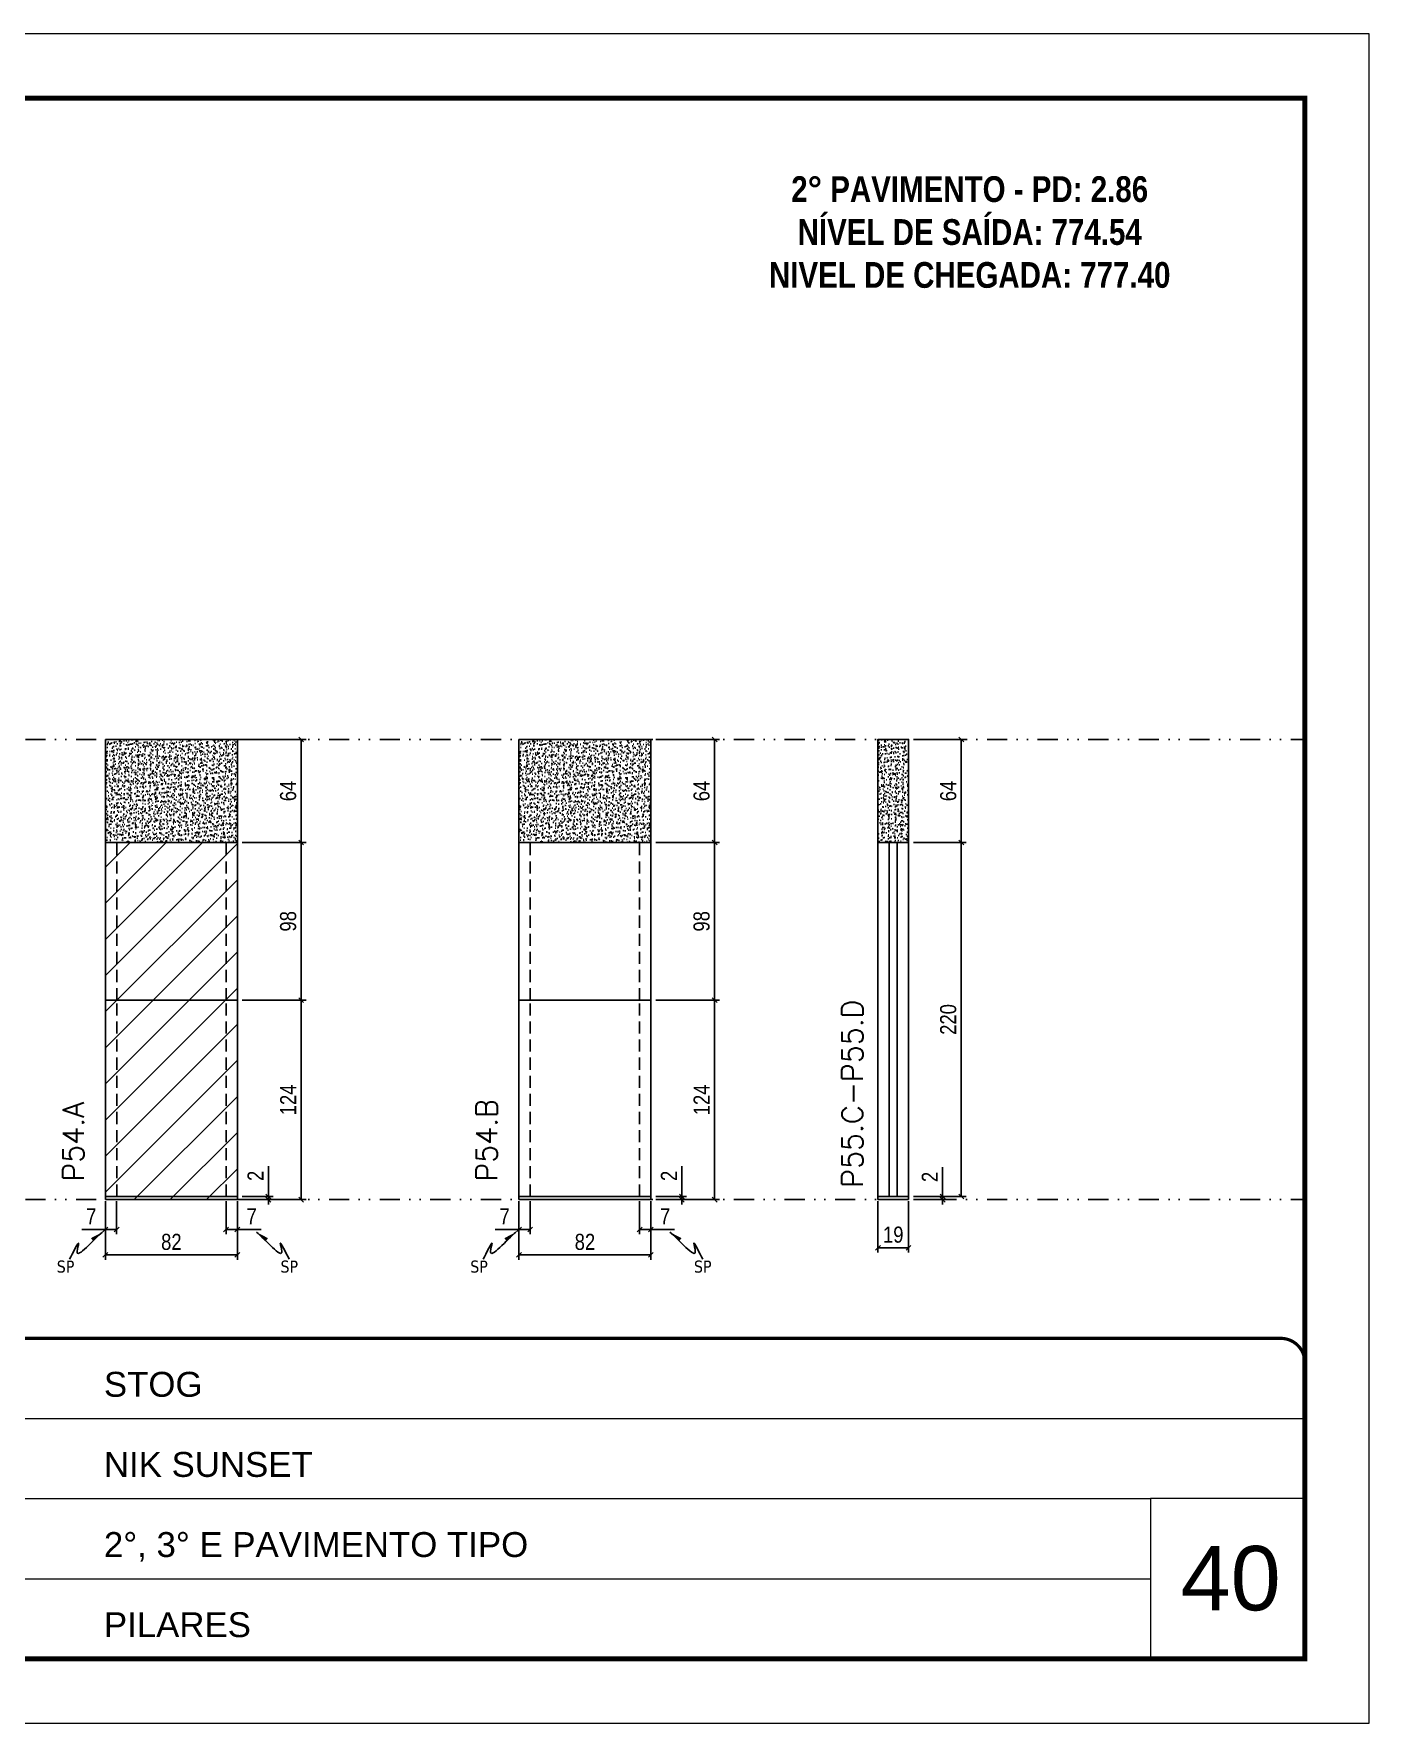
# Model space of a CAD drawing. Extents: x 808 to 7089, y -98 to 17032.
# Drawn here: x 6218 to 7048, y 5645 to 6695 of the extents above; entities that cross this region are included whole.
import ezdxf

# ---------------------------------------------------------------- set-up
doc = ezdxf.new("R2010")
doc.units = 0
for name, pattern in [('CONTINUO', [0]), ('DASHED', [0.75, 0.5, -0.25]), ('DIVIDE2', [0.625, 0.25, -0.125, 0, -0.125, 0, -0.125]), ('HIDDEN', [0.375, 0.25, -0.125])]:
    doc.linetypes.add(name, pattern=pattern)
for name, color, linetype, lineweight in [('CARIMBO', 255, 'Continuous', 9), ('Folhas', 255, 'Continuous', 9), ('REAPROVEITAMENTO', 251, 'Continuous', 9), ('SARRAFO DE PRESSAO', 251, 'DASHED', 9), ('Texto Seção', 7, 'Continuous', 15)]:
    doc.layers.add(name, color=color, linetype=linetype, lineweight=lineweight)
for name, color, linetype in [('COTA', 241, 'Continuous'), ('NOMENCLATURA', 7, 'Continuous'), ('Nível', 160, 'Continuous'), ('Painéis', 200, 'Continuous'), ('SARR_2.2x7', 40, 'Continuous'), ('Sarrafo de Pressão', 42, 'HIDDEN'), ('texto', 7, 'Continuous')]:
    doc.layers.add(name, color=color, linetype=linetype)
doc.styles.add('ARIAL', font='arial.ttf')
doc.styles.add('COTA TECNICA', font='techl___.ttf', dxfattribs={"height": 10})
doc.styles.add('COTA TECNICA-50', font='techl___.ttf', dxfattribs={"height": 10})
doc.styles.add('REGUA-120', font='ROMANS.shx', dxfattribs={"height": 15})
doc.styles.add('ROMANC', font='techb___.ttf', dxfattribs={"height": 2.5})
doc.styles.get("Standard").update_dxf_attribs({"font": 'arial.ttf'})
doc.dimstyles.new('COTA PAINEL-50', dxfattribs={"dimtxt": 10, "dimasz": 3, "dimexe": 3, "dimexo": 3, "dimgap": 3, "dimtad": 1, "dimdec": 1, "dimzin": 12, "dimdsep": 46, "dimtxsty": 'COTA TECNICA-50', "dimblk1": 'OBLIQUE', "dimblk2": 'OBLIQUE', "dimsah": 1, "dimcen": 0.9, "dimclrd": 4, "dimclre": 4, "dimclrt": 240, "dimadec": 1, "dimazin": 3, "dimtfac": 1, "dimtdec": 1, "dimtmove": 0, "dimatfit": 3, "dimfxl": 1, "dimtolj": 1, "dimtzin": 12, "dimarcsym": 0})
doc.dimstyles.new('PAINEL', dxfattribs={"dimtxt": 10, "dimasz": 3, "dimexe": 3, "dimexo": 3, "dimgap": 3, "dimtad": 1, "dimdec": 1, "dimzin": 12, "dimdsep": 46, "dimtxsty": 'COTA TECNICA', "dimblk1": 'OBLIQUE', "dimblk2": 'OBLIQUE', "dimsah": 1, "dimcen": 0.9, "dimclrd": 4, "dimclre": 4, "dimclrt": 240, "dimadec": 1, "dimazin": 3, "dimtfac": 1, "dimtdec": 1, "dimtmove": 0, "dimatfit": 3, "dimfxl": 1, "dimtolj": 1, "dimtzin": 12, "dimarcsym": 0})
doc.dimstyles.get("Standard").update_dxf_attribs({"dimtxt": 0.18, "dimasz": 0.18, "dimexe": 0.18, "dimexo": 0.0625, "dimgap": 0.09, "dimtad": 0, "dimtih": 1, "dimtoh": 1, "dimdec": 4, "dimzin": 0, "dimdsep": 46, "dimtxsty": 'Standard', "dimcen": 0.09, "dimadec": 0, "dimazin": 0, "dimtfac": 1, "dimtdec": 4, "dimtofl": 0, "dimtmove": 0, "dimatfit": 3, "dimfxl": 1, "dimtolj": 1, "dimtzin": 0, "dimarcsym": 0})

# ---------------------------------------------------------------- blocks, each defined once
blk = doc.blocks.new('9999999999')
at = {"color": 30, "linetype": 'CONTINUO'}
for p, q in [((98564.6, 34379.6), (99584, 34379.6)), ((98564.6, 34329.8), (99488, 34329.8)), ((99584, 34329.8), (99488, 34329.8)), ((99488, 34329.8), (99488, 34230.2)), ((98564.6, 34280), (99488, 34280))]:
    blk.add_line(p, q, dxfattribs=at)
at = {"color": 30, "linetype": 'CONTINUO', "const_width": 2}
blk.add_lwpolyline([(99584, 34230.2), (99584, 34414.4, 0.414214), (99569, 34429.4), (98229, 34429.4, 0.414214), (98214, 34414.4), (98214, 34245.2, 0.414214), (98229, 34230.2), (99584, 34230.2)], format="xyb", dxfattribs=at)
at = {"layer": 'Folhas'}
blk.add_lwpolyline([(98139, 34190.2), (99624, 34190.2), (99624, 35240.2), (98139, 35240.2)], close=True, dxfattribs=at)
at = {"layer": 'Folhas', "color": 30, "const_width": 3}
blk.add_lwpolyline([(98214, 34230.2), (99584, 34230.2), (99584, 35200.2), (98214, 35200.2)], close=True, dxfattribs=at)
at = {"color": 7, "linetype": 'Continuous', "ltscale": 5, "style": 'ARIAL'}
for s, height, p in [('STOG', 15.48, (98837.7, 34393.1)), ('NIK SUNSET', 15.48, (98837.7, 34343.3)), ('2°, 3° E PAVIMENTO TIPO', 15.483, (98837.7, 34293.5)), ('PILARES', 15.48, (98837.7, 34243.7))]:
    blk.add_text(s, height=height, dxfattribs=at).set_placement(p)
blk = doc.blocks.new('_Oblique')
at = {"color": 0, "linetype": 'ByBlock', "lineweight": -2}
blk.add_line((-0.5, -0.5), (0.5, 0.5), dxfattribs=at)
blk = doc.blocks.new('*D602')
at = {"layer": 'COTA', "color": 4, "lineweight": -2, "transparency": 16777216}
for p, q in [((6262.8, 5969.7), (6262.8, 5933.4)), ((6344.8, 5969.7), (6344.8, 5933.4)), ((6344.8, 5936.4), (6262.8, 5936.4))]:
    blk.add_line(p, q, dxfattribs=at)
at = {"layer": 'Defpoints', "color": 0, "transparency": 16777216}
for p in [(6262.8, 5972.7), (6344.8, 5972.7), (6262.8, 5936.4)]:
    blk.add_point(p, dxfattribs=at)
at = {"layer": 'COTA', "color": 4, "lineweight": -2, "transparency": 16777216, "xscale": 3, "yscale": 3, "zscale": 3, "rotation": 180}
blk.add_blockref('_Oblique', (6262.8, 5936.4), dxfattribs=at)
at = {"layer": 'COTA', "color": 4, "lineweight": -2, "transparency": 16777216, "xscale": 3, "yscale": 3, "zscale": 3}
blk.add_blockref('_Oblique', (6344.8, 5936.4), dxfattribs=at)
at = {"layer": 'COTA', "color": 240, "transparency": 16777216, "insert": (6303.8, 5944.4), "char_height": 10, "attachment_point": 5, "style": 'COTA TECNICA'}
blk.add_mtext('\\A1;82', dxfattribs=at)
blk = doc.blocks.new('*D603')
at = {"layer": 'COTA', "color": 4, "lineweight": -2, "transparency": 16777216}
for p, q in [((6337.8, 5969.7), (6337.8, 5949.2)), ((6344.8, 5967.7), (6344.8, 5949.2)), ((6337.8, 5952.2), (6344.8, 5952.2)), ((6344.8, 5952.2), (6359.6, 5952.2))]:
    blk.add_line(p, q, dxfattribs=at)
at = {"layer": 'Defpoints', "color": 0, "transparency": 16777216}
for p in [(6337.8, 5972.7), (6344.8, 5970.7), (6344.8, 5952.2)]:
    blk.add_point(p, dxfattribs=at)
at = {"layer": 'COTA', "color": 4, "lineweight": -2, "transparency": 16777216, "xscale": 3, "yscale": 3, "zscale": 3, "rotation": 180}
blk.add_blockref('_Oblique', (6337.8, 5952.2), dxfattribs=at)
at = {"layer": 'COTA', "color": 4, "lineweight": -2, "transparency": 16777216, "xscale": 3, "yscale": 3, "zscale": 3}
blk.add_blockref('_Oblique', (6344.8, 5952.2), dxfattribs=at)
at = {"layer": 'COTA', "color": 240, "transparency": 16777216, "insert": (6353.7, 5960.3), "char_height": 10, "attachment_point": 5, "style": 'COTA TECNICA-50'}
blk.add_mtext('\\A1;7', dxfattribs=at)
blk = doc.blocks.new('*D604')
at = {"layer": 'COTA', "color": 4, "lineweight": -2, "transparency": 16777216}
for p, q in [((6262.8, 5967.7), (6262.8, 5949.2)), ((6269.8, 5969.7), (6269.8, 5949.2)), ((6262.8, 5952.2), (6248.1, 5952.2)), ((6269.8, 5952.2), (6262.8, 5952.2))]:
    blk.add_line(p, q, dxfattribs=at)
at = {"layer": 'Defpoints', "color": 0, "transparency": 16777216}
for p in [(6262.8, 5970.7), (6269.8, 5972.7), (6262.8, 5952.2)]:
    blk.add_point(p, dxfattribs=at)
at = {"layer": 'COTA', "color": 4, "lineweight": -2, "transparency": 16777216, "xscale": 3, "yscale": 3, "zscale": 3, "rotation": 180}
blk.add_blockref('_Oblique', (6262.8, 5952.2), dxfattribs=at)
at = {"layer": 'COTA', "color": 4, "lineweight": -2, "transparency": 16777216, "xscale": 3, "yscale": 3, "zscale": 3}
blk.add_blockref('_Oblique', (6269.8, 5952.2), dxfattribs=at)
at = {"layer": 'COTA', "color": 240, "transparency": 16777216, "insert": (6254, 5960.3), "char_height": 10, "attachment_point": 5, "style": 'COTA TECNICA-50'}
blk.add_mtext('\\A1;7', dxfattribs=at)
blk = doc.blocks.new('*D605')
at = {"layer": 'COTA', "color": 4, "linetype": 'ByBlock', "lineweight": -2, "transparency": 16777216}
for p, q in [((6347.8, 6094.7), (6387.5, 6094.7)), ((6384.5, 5970.7), (6384.5, 6094.7)), ((6347.8, 5970.7), (6387.5, 5970.7))]:
    blk.add_line(p, q, dxfattribs=at)
at = {"layer": 'Defpoints', "color": 0, "linetype": 'ByBlock', "transparency": 16777216}
for p in [(6344.8, 6094.7), (6384.5, 6094.7), (6344.8, 5970.7)]:
    blk.add_point(p, dxfattribs=at)
at = {"layer": 'COTA', "color": 4, "linetype": 'ByBlock', "lineweight": -2, "transparency": 16777216, "xscale": 3, "yscale": 3, "zscale": 3}
for p, rotation in [((6384.5, 6094.7), 90), ((6384.5, 5970.7), 270)]:
    blk.add_blockref('_Oblique', p, dxfattribs=dict(at, rotation=rotation))
at = {"layer": 'COTA', "color": 240, "linetype": 'ByBlock', "transparency": 16777216, "insert": (6376.4, 6032.7), "char_height": 10, "attachment_point": 5, "rotation": 90, "style": 'COTA TECNICA'}
blk.add_mtext('\\A1;124', dxfattribs=at)
blk = doc.blocks.new('*D606')
at = {"layer": 'COTA', "color": 4, "lineweight": -2, "transparency": 16777216}
for p, q in [((6364.1, 5972.7), (6364.1, 5991.5)), ((6347.8, 5972.7), (6367.1, 5972.7)), ((6347.8, 5970.7), (6367.1, 5970.7)), ((6364.1, 5970.7), (6364.1, 5972.7)), ((6364.1, 5970.7), (6364.1, 5967.7))]:
    blk.add_line(p, q, dxfattribs=at)
at = {"layer": 'Defpoints', "color": 0, "transparency": 16777216}
for p in [(6344.8, 5972.7), (6344.8, 5970.7), (6364.1, 5970.7)]:
    blk.add_point(p, dxfattribs=at)
at = {"layer": 'COTA', "color": 4, "lineweight": -2, "transparency": 16777216, "xscale": 3, "yscale": 3, "zscale": 3}
for p, rotation in [((6364.1, 5972.7), 270), ((6364.1, 5970.7), 90)]:
    blk.add_blockref('_Oblique', p, dxfattribs=dict(at, rotation=rotation))
at = {"layer": 'COTA', "color": 240, "transparency": 16777216, "insert": (6356.1, 5985.5), "char_height": 10, "attachment_point": 5, "rotation": 90, "style": 'COTA TECNICA-50'}
blk.add_mtext('\\A1;2', dxfattribs=at)
blk = doc.blocks.new('*D607')
at = {"layer": 'COTA', "color": 4, "linetype": 'ByBlock', "lineweight": -2, "transparency": 16777216}
for p, q in [((6347.8, 6094.7), (6387.5, 6094.7)), ((6384.5, 5970.7), (6384.5, 6094.7)), ((6347.8, 5970.7), (6387.5, 5970.7))]:
    blk.add_line(p, q, dxfattribs=at)
at = {"layer": 'Defpoints', "color": 0, "linetype": 'ByBlock', "transparency": 16777216}
for p in [(6344.8, 6094.7), (6384.5, 6094.7), (6344.8, 5970.7)]:
    blk.add_point(p, dxfattribs=at)
at = {"layer": 'COTA', "color": 4, "linetype": 'ByBlock', "lineweight": -2, "transparency": 16777216, "xscale": 3, "yscale": 3, "zscale": 3}
for p, rotation in [((6384.5, 6094.7), 90), ((6384.5, 5970.7), 270)]:
    blk.add_blockref('_Oblique', p, dxfattribs=dict(at, rotation=rotation))
at = {"layer": 'COTA', "color": 240, "linetype": 'ByBlock', "transparency": 16777216, "insert": (6376.4, 6032.7), "char_height": 10, "attachment_point": 5, "rotation": 90, "style": 'COTA TECNICA'}
blk.add_mtext('\\A1;124', dxfattribs=at)
blk = doc.blocks.new('*D608')
at = {"layer": 'COTA', "color": 4, "lineweight": -2, "transparency": 16777216}
for p, q in [((6347.8, 6192.7), (6387.5, 6192.7)), ((6384.5, 6094.7), (6384.5, 6192.7)), ((6347.8, 6094.7), (6387.5, 6094.7))]:
    blk.add_line(p, q, dxfattribs=at)
at = {"layer": 'Defpoints', "color": 0, "transparency": 16777216}
for p in [(6344.8, 6192.7), (6384.5, 6192.7), (6344.8, 6094.7)]:
    blk.add_point(p, dxfattribs=at)
at = {"layer": 'COTA', "color": 4, "lineweight": -2, "transparency": 16777216, "xscale": 3, "yscale": 3, "zscale": 3}
for p, rotation in [((6384.5, 6192.7), 90), ((6384.5, 6094.7), 270)]:
    blk.add_blockref('_Oblique', p, dxfattribs=dict(at, rotation=rotation))
at = {"layer": 'COTA', "color": 240, "transparency": 16777216, "insert": (6376.4, 6143.7), "char_height": 10, "attachment_point": 5, "rotation": 90, "style": 'COTA TECNICA-50'}
blk.add_mtext('\\A1;98', dxfattribs=at)
blk = doc.blocks.new('*D432')
at = {"layer": 'COTA', "color": 4, "lineweight": -2, "transparency": 16777216}
for p, q in [((6347.8, 6256.7), (6387.5, 6256.7)), ((6384.5, 6256.7), (6384.5, 6192.7)), ((6347.8, 6192.7), (6387.5, 6192.7))]:
    blk.add_line(p, q, dxfattribs=at)
at = {"layer": 'Defpoints', "color": 0, "transparency": 16777216}
for p in [(6344.8, 6256.7), (6344.8, 6192.7), (6384.5, 6192.7)]:
    blk.add_point(p, dxfattribs=at)
at = {"layer": 'COTA', "color": 4, "lineweight": -2, "transparency": 16777216, "xscale": 3, "yscale": 3, "zscale": 3}
for p, rotation in [((6384.5, 6256.7), 90), ((6384.5, 6192.7), 270)]:
    blk.add_blockref('_Oblique', p, dxfattribs=dict(at, rotation=rotation))
at = {"layer": 'COTA', "color": 240, "transparency": 16777216, "insert": (6376.4, 6224.7), "char_height": 10, "attachment_point": 5, "rotation": 90, "style": 'COTA TECNICA-50'}
blk.add_mtext('\\A1;64', dxfattribs=at)
blk = doc.blocks.new('*D433')
at = {"layer": 'COTA', "color": 4, "lineweight": -2, "transparency": 16777216}
for p, q in [((6742.9, 5969.7), (6742.9, 5937.8)), ((6761.9, 5969.7), (6761.9, 5937.8)), ((6742.9, 5940.8), (6761.9, 5940.8))]:
    blk.add_line(p, q, dxfattribs=at)
at = {"layer": 'Defpoints', "color": 0, "transparency": 16777216}
for p in [(6742.9, 5972.7), (6761.9, 5972.7), (6761.9, 5940.8)]:
    blk.add_point(p, dxfattribs=at)
at = {"layer": 'COTA', "color": 4, "lineweight": -2, "transparency": 16777216, "xscale": 3, "yscale": 3, "zscale": 3, "rotation": 180}
blk.add_blockref('_Oblique', (6742.9, 5940.8), dxfattribs=at)
at = {"layer": 'COTA', "color": 4, "lineweight": -2, "transparency": 16777216, "xscale": 3, "yscale": 3, "zscale": 3}
blk.add_blockref('_Oblique', (6761.9, 5940.8), dxfattribs=at)
at = {"layer": 'COTA', "color": 240, "transparency": 16777216, "insert": (6752.4, 5948.9), "char_height": 10, "attachment_point": 5, "style": 'COTA TECNICA'}
blk.add_mtext('\\A1;19', dxfattribs=at)
blk = doc.blocks.new('*D434')
at = {"layer": 'COTA', "color": 4, "lineweight": -2, "transparency": 16777216}
for p, q in [((6783.1, 5972.7), (6783.1, 5990.8)), ((6764.9, 5972.7), (6786.1, 5972.7)), ((6764.9, 5970.7), (6786.1, 5970.7)), ((6783.1, 5970.7), (6783.1, 5972.7)), ((6783.1, 5970.7), (6783.1, 5967.7))]:
    blk.add_line(p, q, dxfattribs=at)
at = {"layer": 'Defpoints', "color": 0, "transparency": 16777216}
for p in [(6761.9, 5972.7), (6761.9, 5970.7), (6783.1, 5972.7)]:
    blk.add_point(p, dxfattribs=at)
at = {"layer": 'COTA', "color": 4, "lineweight": -2, "transparency": 16777216, "xscale": 3, "yscale": 3, "zscale": 3}
for p, rotation in [((6783.1, 5972.7), 270), ((6783.1, 5970.7), 90)]:
    blk.add_blockref('_Oblique', p, dxfattribs=dict(at, rotation=rotation))
at = {"layer": 'COTA', "color": 240, "transparency": 16777216, "insert": (6775.1, 5984.8), "char_height": 10, "attachment_point": 5, "rotation": 90, "style": 'COTA TECNICA-50'}
blk.add_mtext('\\A1;2', dxfattribs=at)
blk = doc.blocks.new('*D1672')
at = {"layer": 'COTA', "color": 4, "linetype": 'ByBlock', "lineweight": -2, "transparency": 16777216}
for p, q in [((6764.9, 6256.7), (6797.7, 6256.7)), ((6794.7, 6256.7), (6794.7, 6192.7)), ((6764.9, 6192.7), (6797.7, 6192.7))]:
    blk.add_line(p, q, dxfattribs=at)
at = {"layer": 'Defpoints', "color": 0, "linetype": 'ByBlock', "transparency": 16777216}
for p in [(6761.9, 6256.7), (6761.9, 6192.7), (6794.7, 6192.7)]:
    blk.add_point(p, dxfattribs=at)
at = {"layer": 'COTA', "color": 4, "linetype": 'ByBlock', "lineweight": -2, "transparency": 16777216, "xscale": 3, "yscale": 3, "zscale": 3}
for p, rotation in [((6794.7, 6256.7), 90), ((6794.7, 6192.7), 270)]:
    blk.add_blockref('_Oblique', p, dxfattribs=dict(at, rotation=rotation))
at = {"layer": 'COTA', "color": 240, "linetype": 'ByBlock', "transparency": 16777216, "insert": (6786.6, 6224.7), "char_height": 10, "attachment_point": 5, "rotation": 90, "style": 'COTA TECNICA'}
blk.add_mtext('\\A1;64', dxfattribs=at)
blk = doc.blocks.new('*D1673')
at = {"layer": 'COTA', "color": 4, "lineweight": -2, "transparency": 16777216}
for p, q in [((6764.9, 6192.7), (6797.7, 6192.7)), ((6794.7, 5972.7), (6794.7, 6192.7)), ((6764.9, 5972.7), (6797.7, 5972.7))]:
    blk.add_line(p, q, dxfattribs=at)
at = {"layer": 'Defpoints', "color": 0, "transparency": 16777216}
for p in [(6761.9, 6192.7), (6794.7, 6192.7), (6761.9, 5972.7)]:
    blk.add_point(p, dxfattribs=at)
at = {"layer": 'COTA', "color": 4, "lineweight": -2, "transparency": 16777216, "xscale": 3, "yscale": 3, "zscale": 3}
for p, rotation in [((6794.7, 6192.7), 90), ((6794.7, 5972.7), 270)]:
    blk.add_blockref('_Oblique', p, dxfattribs=dict(at, rotation=rotation))
at = {"layer": 'COTA', "color": 240, "transparency": 16777216, "insert": (6786.6, 6082.7), "char_height": 10, "attachment_point": 5, "rotation": 90, "style": 'COTA TECNICA'}
blk.add_mtext('\\A1;220', dxfattribs=at)
blk = doc.blocks.new('*D435')
at = {"layer": 'COTA', "color": 4, "lineweight": -2, "transparency": 16777216}
for p, q in [((6519.8, 5969.7), (6519.8, 5933.4)), ((6601.8, 5969.7), (6601.8, 5933.4)), ((6601.8, 5936.4), (6519.8, 5936.4))]:
    blk.add_line(p, q, dxfattribs=at)
at = {"layer": 'Defpoints', "color": 0, "transparency": 16777216}
for p in [(6519.8, 5972.7), (6601.8, 5972.7), (6519.8, 5936.4)]:
    blk.add_point(p, dxfattribs=at)
at = {"layer": 'COTA', "color": 4, "lineweight": -2, "transparency": 16777216, "xscale": 3, "yscale": 3, "zscale": 3, "rotation": 180}
blk.add_blockref('_Oblique', (6519.8, 5936.4), dxfattribs=at)
at = {"layer": 'COTA', "color": 4, "lineweight": -2, "transparency": 16777216, "xscale": 3, "yscale": 3, "zscale": 3}
blk.add_blockref('_Oblique', (6601.8, 5936.4), dxfattribs=at)
at = {"layer": 'COTA', "color": 240, "transparency": 16777216, "insert": (6560.8, 5944.4), "char_height": 10, "attachment_point": 5, "style": 'COTA TECNICA'}
blk.add_mtext('\\A1;82', dxfattribs=at)
blk = doc.blocks.new('*D436')
at = {"layer": 'COTA', "color": 4, "lineweight": -2, "transparency": 16777216}
for p, q in [((6594.8, 5969.7), (6594.8, 5949.2)), ((6601.8, 5967.7), (6601.8, 5949.2)), ((6594.8, 5952.2), (6601.8, 5952.2)), ((6601.8, 5952.2), (6616.5, 5952.2))]:
    blk.add_line(p, q, dxfattribs=at)
at = {"layer": 'Defpoints', "color": 0, "transparency": 16777216}
for p in [(6594.8, 5972.7), (6601.8, 5970.7), (6601.8, 5952.2)]:
    blk.add_point(p, dxfattribs=at)
at = {"layer": 'COTA', "color": 4, "lineweight": -2, "transparency": 16777216, "xscale": 3, "yscale": 3, "zscale": 3, "rotation": 180}
blk.add_blockref('_Oblique', (6594.8, 5952.2), dxfattribs=at)
at = {"layer": 'COTA', "color": 4, "lineweight": -2, "transparency": 16777216, "xscale": 3, "yscale": 3, "zscale": 3}
blk.add_blockref('_Oblique', (6601.8, 5952.2), dxfattribs=at)
at = {"layer": 'COTA', "color": 240, "transparency": 16777216, "insert": (6610.6, 5960.3), "char_height": 10, "attachment_point": 5, "style": 'COTA TECNICA-50'}
blk.add_mtext('\\A1;7', dxfattribs=at)
blk = doc.blocks.new('*D437')
at = {"layer": 'COTA', "color": 4, "lineweight": -2, "transparency": 16777216}
for p, q in [((6519.8, 5967.7), (6519.8, 5949.2)), ((6526.8, 5969.7), (6526.8, 5949.2)), ((6519.8, 5952.2), (6505, 5952.2)), ((6526.8, 5952.2), (6519.8, 5952.2))]:
    blk.add_line(p, q, dxfattribs=at)
at = {"layer": 'Defpoints', "color": 0, "transparency": 16777216}
for p in [(6519.8, 5970.7), (6526.8, 5972.7), (6519.8, 5952.2)]:
    blk.add_point(p, dxfattribs=at)
at = {"layer": 'COTA', "color": 4, "lineweight": -2, "transparency": 16777216, "xscale": 3, "yscale": 3, "zscale": 3, "rotation": 180}
blk.add_blockref('_Oblique', (6519.8, 5952.2), dxfattribs=at)
at = {"layer": 'COTA', "color": 4, "lineweight": -2, "transparency": 16777216, "xscale": 3, "yscale": 3, "zscale": 3}
blk.add_blockref('_Oblique', (6526.8, 5952.2), dxfattribs=at)
at = {"layer": 'COTA', "color": 240, "transparency": 16777216, "insert": (6510.9, 5960.3), "char_height": 10, "attachment_point": 5, "style": 'COTA TECNICA-50'}
blk.add_mtext('\\A1;7', dxfattribs=at)
blk = doc.blocks.new('*D438')
at = {"layer": 'COTA', "color": 4, "linetype": 'ByBlock', "lineweight": -2, "transparency": 16777216}
for p, q in [((6604.8, 6094.7), (6644.4, 6094.7)), ((6641.4, 5970.7), (6641.4, 6094.7)), ((6604.8, 5970.7), (6644.4, 5970.7))]:
    blk.add_line(p, q, dxfattribs=at)
at = {"layer": 'Defpoints', "color": 0, "linetype": 'ByBlock', "transparency": 16777216}
for p in [(6601.8, 6094.7), (6641.4, 6094.7), (6601.8, 5970.7)]:
    blk.add_point(p, dxfattribs=at)
at = {"layer": 'COTA', "color": 4, "linetype": 'ByBlock', "lineweight": -2, "transparency": 16777216, "xscale": 3, "yscale": 3, "zscale": 3}
for p, rotation in [((6641.4, 6094.7), 90), ((6641.4, 5970.7), 270)]:
    blk.add_blockref('_Oblique', p, dxfattribs=dict(at, rotation=rotation))
at = {"layer": 'COTA', "color": 240, "linetype": 'ByBlock', "transparency": 16777216, "insert": (6633.3, 6032.7), "char_height": 10, "attachment_point": 5, "rotation": 90, "style": 'COTA TECNICA'}
blk.add_mtext('\\A1;124', dxfattribs=at)
blk = doc.blocks.new('*D439')
at = {"layer": 'COTA', "color": 4, "lineweight": -2, "transparency": 16777216}
for p, q in [((6621, 5972.7), (6621, 5991.5)), ((6604.8, 5972.7), (6624, 5972.7)), ((6604.8, 5970.7), (6624, 5970.7)), ((6621, 5970.7), (6621, 5972.7)), ((6621, 5970.7), (6621, 5967.7))]:
    blk.add_line(p, q, dxfattribs=at)
at = {"layer": 'Defpoints', "color": 0, "transparency": 16777216}
for p in [(6601.8, 5972.7), (6601.8, 5970.7), (6621, 5970.7)]:
    blk.add_point(p, dxfattribs=at)
at = {"layer": 'COTA', "color": 4, "lineweight": -2, "transparency": 16777216, "xscale": 3, "yscale": 3, "zscale": 3}
for p, rotation in [((6621, 5972.7), 270), ((6621, 5970.7), 90)]:
    blk.add_blockref('_Oblique', p, dxfattribs=dict(at, rotation=rotation))
at = {"layer": 'COTA', "color": 240, "transparency": 16777216, "insert": (6613, 5985.5), "char_height": 10, "attachment_point": 5, "rotation": 90, "style": 'COTA TECNICA-50'}
blk.add_mtext('\\A1;2', dxfattribs=at)
blk = doc.blocks.new('*D440')
at = {"layer": 'COTA', "color": 4, "linetype": 'ByBlock', "lineweight": -2, "transparency": 16777216}
for p, q in [((6604.8, 6094.7), (6644.4, 6094.7)), ((6641.4, 5970.7), (6641.4, 6094.7)), ((6604.8, 5970.7), (6644.4, 5970.7))]:
    blk.add_line(p, q, dxfattribs=at)
at = {"layer": 'Defpoints', "color": 0, "linetype": 'ByBlock', "transparency": 16777216}
for p in [(6601.8, 6094.7), (6641.4, 6094.7), (6601.8, 5970.7)]:
    blk.add_point(p, dxfattribs=at)
at = {"layer": 'COTA', "color": 4, "linetype": 'ByBlock', "lineweight": -2, "transparency": 16777216, "xscale": 3, "yscale": 3, "zscale": 3}
for p, rotation in [((6641.4, 6094.7), 90), ((6641.4, 5970.7), 270)]:
    blk.add_blockref('_Oblique', p, dxfattribs=dict(at, rotation=rotation))
at = {"layer": 'COTA', "color": 240, "linetype": 'ByBlock', "transparency": 16777216, "insert": (6633.3, 6032.7), "char_height": 10, "attachment_point": 5, "rotation": 90, "style": 'COTA TECNICA'}
blk.add_mtext('\\A1;124', dxfattribs=at)
blk = doc.blocks.new('*D441')
at = {"layer": 'COTA', "color": 4, "lineweight": -2, "transparency": 16777216}
for p, q in [((6604.8, 6192.7), (6644.4, 6192.7)), ((6641.4, 6094.7), (6641.4, 6192.7)), ((6604.8, 6094.7), (6644.4, 6094.7))]:
    blk.add_line(p, q, dxfattribs=at)
at = {"layer": 'Defpoints', "color": 0, "transparency": 16777216}
for p in [(6601.8, 6192.7), (6641.4, 6192.7), (6601.8, 6094.7)]:
    blk.add_point(p, dxfattribs=at)
at = {"layer": 'COTA', "color": 4, "lineweight": -2, "transparency": 16777216, "xscale": 3, "yscale": 3, "zscale": 3}
for p, rotation in [((6641.4, 6192.7), 90), ((6641.4, 6094.7), 270)]:
    blk.add_blockref('_Oblique', p, dxfattribs=dict(at, rotation=rotation))
at = {"layer": 'COTA', "color": 240, "transparency": 16777216, "insert": (6633.3, 6143.7), "char_height": 10, "attachment_point": 5, "rotation": 90, "style": 'COTA TECNICA-50'}
blk.add_mtext('\\A1;98', dxfattribs=at)
blk = doc.blocks.new('*D442')
at = {"layer": 'COTA', "color": 4, "lineweight": -2, "transparency": 16777216}
for p, q in [((6604.8, 6256.7), (6644.4, 6256.7)), ((6641.4, 6256.7), (6641.4, 6192.7)), ((6604.8, 6192.7), (6644.4, 6192.7))]:
    blk.add_line(p, q, dxfattribs=at)
at = {"layer": 'Defpoints', "color": 0, "transparency": 16777216}
for p in [(6601.8, 6256.7), (6601.8, 6192.7), (6641.4, 6192.7)]:
    blk.add_point(p, dxfattribs=at)
at = {"layer": 'COTA', "color": 4, "lineweight": -2, "transparency": 16777216, "xscale": 3, "yscale": 3, "zscale": 3}
for p, rotation in [((6641.4, 6256.7), 90), ((6641.4, 6192.7), 270)]:
    blk.add_blockref('_Oblique', p, dxfattribs=dict(at, rotation=rotation))
at = {"layer": 'COTA', "color": 240, "transparency": 16777216, "insert": (6633.3, 6224.7), "char_height": 10, "attachment_point": 5, "rotation": 90, "style": 'COTA TECNICA-50'}
blk.add_mtext('\\A1;64', dxfattribs=at)

msp = doc.modelspace()

# ---------------------------------------------------------------- hatches: boundary and pattern name
at = {"layer": 'COTA', "linetype": 'ByBlock'}
h = msp.add_hatch(dxfattribs=at)
h.set_pattern_fill('AR-CONC', color=256, scale=0.03)
h.set_pattern_definition([(50, (-2192.2523, 2144.7227), (5.46554, -0.4781726), [0.5715, -6.2865]), (355, (-2192.2523, 2144.7227), (-1.0573026, 5.7317054), [0.4572, -5.0292175]), (100.451445, (-2191.797, 2144.683), (4.4082374, 5.2535326), [0.4857003, -5.3427073]), (46.1842, (-2192.2523, 2146.2467), (8.132371, -1.26127), [0.85725, -9.42975]), (96.63556, (-2191.575, 2146.1416), (7.122124, 7.422784), [0.728551, -8.014068]), (351.18415, (-2192.252, 2146.247), (7.122124, 7.422784), [0.685799, -7.543792]), (21, (-2191.4903, 2145.8657), (4.5484317, -3.067956), [0.5715, -6.2865]), (326, (-2191.4903, 2145.8657), (1.854061, 5.525639), [0.4572, -5.0292]), (71.451445, (-2191.1113, 2145.61), (6.4024926, 2.457683), [0.4857003, -5.342698]), (37.5, (-2192.2523, 2144.7227), (0.0926581, 2.53665117), [0, -4.96824, 0, -5.1054, 0, -5.04825]), (7.5, (-2192.2523, 2144.7227), (2.0045899, 3.00541724), [0, -2.91084, 0, -4.85394, 0, -1.92405]), (327.5, (-2193.9516, 2144.7227), (4.06771786, -0.1718623), [0, -1.905, 0, -5.9436, 0, -7.8867]), (317.5, (-2194.7136, 2144.7227), (4.4438754, 0.7627947), [0, -2.4765, 0, -3.94716, 0, -5.6007])])
h.paths.add_polyline_path([(6262.84, 6192.71), (6344.84, 6192.71), (6344.84, 6256.71), (6262.84, 6256.71)])
h = msp.add_hatch(dxfattribs=at)
h.set_pattern_fill('AR-CONC', color=256, scale=0.03)
h.set_pattern_definition([(50, (-1935.3205, 2144.7227), (5.46554, -0.4781726), [0.5715, -6.2865]), (355, (-1935.3205, 2144.7227), (-1.0573026, 5.7317054), [0.4572, -5.0292175]), (100.451445, (-1934.865, 2144.683), (4.4082374, 5.2535326), [0.4857003, -5.3427073]), (46.1842, (-1935.3205, 2146.2467), (8.132371, -1.26127), [0.85725, -9.42975]), (96.63556, (-1934.643, 2146.1416), (7.122124, 7.422784), [0.728551, -8.014068]), (351.18415, (-1935.3205, 2146.247), (7.122124, 7.422784), [0.685799, -7.543792]), (21, (-1934.5585, 2145.8657), (4.5484317, -3.067956), [0.5715, -6.2865]), (326, (-1934.5585, 2145.8657), (1.854061, 5.525639), [0.4572, -5.0292]), (71.451445, (-1934.1795, 2145.61), (6.4024926, 2.457683), [0.4857003, -5.342698]), (37.5, (-1935.3205, 2144.7227), (0.0926581, 2.53665117), [0, -4.96824, 0, -5.1054, 0, -5.04825]), (7.5, (-1935.3205, 2144.7227), (2.0045899, 3.00541724), [0, -2.91084, 0, -4.85394, 0, -1.92405]), (327.5, (-1937.0198, 2144.7227), (4.06771786, -0.1718623), [0, -1.905, 0, -5.9436, 0, -7.8867]), (317.5, (-1937.7818, 2144.7227), (4.4438754, 0.7627947), [0, -2.4765, 0, -3.94716, 0, -5.6007])])
h.paths.add_polyline_path([(6519.77, 6192.71), (6601.77, 6192.71), (6601.77, 6256.71), (6519.77, 6256.71)])
h = msp.add_hatch(dxfattribs=at)
h.set_pattern_fill('AR-CONC', color=256, scale=0.03)
h.set_pattern_definition([(50, (-2346.2346, 2144.7227), (5.46554, -0.4781726), [0.5715, -6.2865]), (355, (-2346.2346, 2144.7227), (-1.0573026, 5.7317054), [0.4572, -5.0292175]), (100.451445, (-2345.779, 2144.683), (4.4082374, 5.2535326), [0.4857003, -5.3427073]), (46.1842, (-2346.2346, 2146.2467), (8.132371, -1.26127), [0.85725, -9.42975]), (96.63556, (-2345.557, 2146.1416), (7.122124, 7.422784), [0.728551, -8.014068]), (351.18415, (-2346.235, 2146.247), (7.122124, 7.422784), [0.685799, -7.543792]), (21, (-2345.4726, 2145.8657), (4.5484317, -3.067956), [0.5715, -6.2865]), (326, (-2345.4726, 2145.8657), (1.854061, 5.525639), [0.4572, -5.0292]), (71.451445, (-2345.0936, 2145.61), (6.4024926, 2.457683), [0.4857003, -5.342698]), (37.5, (-2346.2346, 2144.7227), (0.0926581, 2.53665117), [0, -4.96824, 0, -5.1054, 0, -5.04825]), (7.5, (-2346.2346, 2144.7227), (2.0045899, 3.00541724), [0, -2.91084, 0, -4.85394, 0, -1.92405]), (327.5, (-2347.9339, 2144.7227), (4.06771786, -0.1718623), [0, -1.905, 0, -5.9436, 0, -7.8867]), (317.5, (-2348.696, 2144.7227), (4.4438754, 0.7627947), [0, -2.4765, 0, -3.94716, 0, -5.6007])])
h.paths.add_polyline_path([(6761.89, 6256.71), (6742.89, 6256.71), (6742.89, 6192.71), (6761.89, 6192.71)])
at = {"layer": 'REAPROVEITAMENTO', "linetype": 'ByBlock'}
h = msp.add_hatch(dxfattribs=at)
h.set_pattern_fill('ANSI31', color=256, scale=5, style=2)
h.set_pattern_definition([(45, (2690.66, -2917.688), (-11.22532, 11.22532), [])])
h.paths.add_polyline_path([(6262.84, 6192.71), (6344.84, 6192.71), (6344.84, 5970.71), (6262.84, 5970.71)])

# ---------------------------------------------------------------- linework, layer by layer
at = {"layer": 'COTA', "linetype": 'ByBlock'}
for p, q in [((6344.84, 6256.71), (6262.84, 6256.71)), ((6262.84, 6256.71), (6262.84, 6256.71)), ((6262.84, 6192.71), (6262.84, 6256.71)), ((6344.84, 6192.71), (6344.84, 6256.71)), ((6601.77, 6256.71), (6519.77, 6256.71)), ((6519.77, 6256.71), (6519.77, 6256.71)), ((6519.77, 6192.71), (6519.77, 6256.71)), ((6601.77, 6192.71), (6601.77, 6256.71))]:
    msp.add_line(p, q, dxfattribs=at)
msp.add_lwpolyline([(6742.89, 6192.71), (6761.89, 6192.71), (6761.89, 6256.71), (6742.89, 6256.71)], close=True, dxfattribs=at)
at = {"layer": 'Nível', "color": 4, "linetype": 'DIVIDE2', "ltscale": 50}
for p, q in [((6087.33, 6256.71), (7008.17, 6256.71)), ((6087.33, 5970.71), (7008.17, 5970.71))]:
    msp.add_line(p, q, dxfattribs=at)
at = {"layer": 'Painéis'}
for p, q in [((6742.89, 6192.74), (6761.89, 6192.74)), ((6742.89, 6192.71), (6742.89, 5972.71)), ((6742.89, 6192.71), (6761.89, 6192.71)), ((6761.89, 6192.71), (6742.89, 6192.71)), ((6761.89, 6192.71), (6742.89, 6192.71)), ((6761.89, 6192.71), (6761.89, 5972.71)), ((6742.89, 5972.71), (6761.89, 5972.71)), ((6742.89, 5972.71), (6761.89, 5972.71)), ((6742.89, 5970.71), (6742.89, 5972.71)), ((6761.89, 5970.71), (6742.89, 5970.71)), ((6761.89, 5972.71), (6761.89, 5970.71))]:
    msp.add_line(p, q, dxfattribs=at)
for points in [[(6262.84, 6192.71), (6344.84, 6192.71), (6344.84, 6094.71), (6262.84, 6094.71)], [(6519.77, 6192.71), (6601.77, 6192.71), (6601.77, 6094.71), (6519.77, 6094.71)], [(6262.84, 6094.71), (6344.84, 6094.71), (6344.84, 5972.71), (6262.84, 5972.71)], [(6519.77, 6094.71), (6601.77, 6094.71), (6601.77, 5972.71), (6519.77, 5972.71)], [(6262.84, 5970.71), (6344.84, 5970.71), (6344.84, 5972.71), (6262.84, 5972.71)], [(6519.77, 5970.71), (6601.77, 5970.71), (6601.77, 5972.71), (6519.77, 5972.71)]]:
    msp.add_lwpolyline(points, close=True, dxfattribs=at)
at = {"layer": 'SARR_2.2x7'}
for p, q in [((6749.89, 6192.71), (6749.89, 5972.71)), ((6754.89, 6192.71), (6754.89, 5972.71))]:
    msp.add_line(p, q, dxfattribs=at)
at = {"layer": 'Sarrafo de Pressão', "ltscale": 30}
for p, q in [((6269.84, 6094.71), (6269.84, 6192.71)), ((6337.84, 6094.71), (6337.84, 6192.71)), ((6526.77, 6094.71), (6526.77, 6192.71)), ((6594.77, 6094.71), (6594.77, 6192.71)), ((6269.84, 5972.71), (6269.84, 6094.71)), ((6337.84, 5972.71), (6337.84, 6094.71)), ((6526.77, 5972.71), (6526.77, 6094.71)), ((6594.77, 5972.71), (6594.77, 6094.71))]:
    msp.add_line(p, q, dxfattribs=at)

# ---------------------------------------------------------------- block references
at = {"layer": 'SARRAFO DE PRESSAO', "color": 6, "linetype": 'ByBlock'}
msp.add_blockref('9999999999', (-92575.81, -28544.9), dxfattribs=at)

# ---------------------------------------------------------------- texts
at = {"layer": 'CARIMBO', "style": 'ARIAL'}
msp.add_text('40', height=40, dxfattribs=at).set_placement((6931.03, 5715.45))
at = {"layer": 'NOMENCLATURA', "color": 2, "insert": (6799.91, 6633.44), "char_height": 16, "attachment_point": 2, "style": 'ROMANC'}
msp.add_mtext_dynamic_manual_height_columns('\\P2° PAVIMENTO - PD: 2.86\\PNÍVEL DE SAÍDA: 774.54\\PNIVEL DE CHEGADA: 777.40', width=328.3607, gutter_width=1, heights=[0], dxfattribs=at)
at = {"layer": 'texto', "color": 0, "char_height": 7.5, "attachment_point": 5}
for insert in [(6238.06, 5929.04), (6377.08, 5929.04), (6494.99, 5929.04), (6634.01, 5929.04)]:
    msp.add_mtext('{\\fTahoma|b0|i0|c0|p34;\\C4;SP}', dxfattribs=dict(at, insert=insert))
at = {"layer": 'Texto Seção', "char_height": 13, "width": 285.3299, "attachment_point": 7, "rotation": 90, "style": 'REGUA-120'}
for s, insert in [('\\pxt4;P55.C-P55.D', (6733.44, 5978.13)), ('P54.A', (6249.36, 5981.97)), ('P54.B', (6506.3, 5981.97))]:
    msp.add_mtext(s, dxfattribs=dict(at, insert=insert))

# ---------------------------------------------------------------- dimensions: what is measured, and where the dimension line sits
at = {"layer": 'COTA'}
for base, p1, p2, angle, dimstyle, picture, middle in [((6384.48, 6192.71), (6344.84, 6256.71), (6344.84, 6192.71), 90, 'COTA PAINEL-50', '*D432', (6376.37, 6224.71)), ((6641.41, 6192.71), (6601.77, 6256.71), (6601.77, 6192.71), 90, 'COTA PAINEL-50', '*D442', (6633.31, 6224.71)), ((6384.48, 6192.71), (6344.84, 6094.71), (6344.84, 6192.71), 90, 'COTA PAINEL-50', '*D608', (6376.37, 6143.71)), ((6641.41, 6192.71), (6601.77, 6094.71), (6601.77, 6192.71), 90, 'COTA PAINEL-50', '*D441', (6633.31, 6143.71)), ((6794.74, 6192.71), (6761.89, 5972.71), (6761.89, 6192.71), 90, 'PAINEL', '*D1673', (6786.64, 6082.71)), ((6262.84, 5952.2), (6269.84, 5972.71), (6262.84, 5970.71), 180, 'COTA PAINEL-50', '*D604', (6253.97, 5960.28)), ((6519.77, 5952.2), (6526.77, 5972.71), (6519.77, 5970.71), 180, 'COTA PAINEL-50', '*D437', (6510.9, 5960.28))]:
    dim = msp.add_linear_dim(base=base, p1=p1, p2=p2, angle=angle, dimstyle=dimstyle, dxfattribs=at)
    dim.commit()
    dim.dimension.update_dxf_attribs({"geometry": picture, "text_midpoint": middle})
at = {"layer": 'COTA', "linetype": 'ByBlock'}
dim = msp.add_linear_dim(base=(6794.74, 6192.71), p1=(6761.89, 6256.71), p2=(6761.89, 6192.71), angle=90, dimstyle='PAINEL', dxfattribs=at)
dim.commit()
dim.dimension.update_dxf_attribs({"geometry": '*D1672', "text_midpoint": (6786.64, 6224.71)})
for p1, p2, picture, middle in [((6344.84, 5970.71), (6344.84, 6094.71), '*D605', (6376.4, 6032.71)), ((6344.84, 5970.71), (6344.84, 6094.71), '*D607', (6376.4, 6032.71)), ((6601.77, 5970.71), (6601.77, 6094.71), '*D438', (6633.34, 6032.71)), ((6601.77, 5970.71), (6601.77, 6094.71), '*D440', (6633.34, 6032.71))]:
    dim = msp.add_aligned_dim(p1=p1, p2=p2, distance=-39.64, dimstyle='PAINEL', dxfattribs=at)
    dim.commit()
    dim.dimension.update_dxf_attribs({"geometry": picture, "text_midpoint": middle})
at = {"layer": 'COTA'}
for base, p1, p2, picture, middle in [((6364.09, 5970.71), (6344.84, 5972.71), (6344.84, 5970.71), '*D606', (6364.09, 5985.46)), ((6621.03, 5970.71), (6601.77, 5972.71), (6601.77, 5970.71), '*D439', (6621.03, 5985.46)), ((6783.08, 5972.71), (6761.89, 5970.71), (6761.89, 5972.71), '*D434', (6783.08, 5984.77))]:
    dim = msp.add_linear_dim(base=base, p1=p1, p2=p2, angle=90, dimstyle='COTA PAINEL-50', dxfattribs=at)
    dim.commit()
    dim.dimension.update_dxf_attribs({"geometry": picture, "text_midpoint": middle, "dimtype": 160})
for base, p1, p2, picture, middle in [((6262.84, 5936.35), (6344.84, 5972.71), (6262.84, 5972.71), '*D602', (6303.84, 5944.45)), ((6519.77, 5936.35), (6601.77, 5972.71), (6519.77, 5972.71), '*D435', (6560.77, 5944.45))]:
    dim = msp.add_linear_dim(base=base, p1=p1, p2=p2, angle=180, dimstyle='PAINEL', override={"dimarcsym": 2}, dxfattribs=at)
    dim.commit()
    dim.dimension.update_dxf_attribs({"geometry": picture, "text_midpoint": middle})
for base, p1, p2, picture, middle in [((6344.84, 5952.2), (6337.84, 5972.71), (6344.84, 5970.71), '*D603', (6353.7, 5960.28)), ((6601.77, 5952.2), (6594.77, 5972.71), (6601.77, 5970.71), '*D436', (6610.63, 5960.28))]:
    dim = msp.add_linear_dim(base=base, p1=p1, p2=p2, dimstyle='COTA PAINEL-50', dxfattribs=at)
    dim.commit()
    dim.dimension.update_dxf_attribs({"geometry": picture, "text_midpoint": middle})
dim = msp.add_linear_dim(base=(6761.89, 5940.82), p1=(6742.89, 5972.71), p2=(6761.89, 5972.71), dimstyle='PAINEL', override={"dimarcsym": 2}, dxfattribs=at)
dim.commit()
dim.dimension.update_dxf_attribs({"geometry": '*D433', "text_midpoint": (6752.39, 5948.91)})

# ---------------------------------------------------------------- leaders
at = {"layer": 'COTA', "path_type": 1}
for points in [[(6261.01, 5950.53), (6245.22, 5938.7), (6246.15, 5943.51), (6240.59, 5933.72)], [(6356.66, 5950.53), (6372.45, 5938.7), (6371.52, 5943.51), (6377.08, 5933.72)], [(6517.94, 5950.53), (6502.15, 5938.7), (6503.08, 5943.51), (6497.53, 5933.72)], [(6613.6, 5950.53), (6629.38, 5938.7), (6628.46, 5943.51), (6634.01, 5933.72)]]:
    msp.add_leader(points, dimstyle='Standard', override={"dimasz": 8}, dxfattribs=at)

doc.saveas('drawing.dxf')
